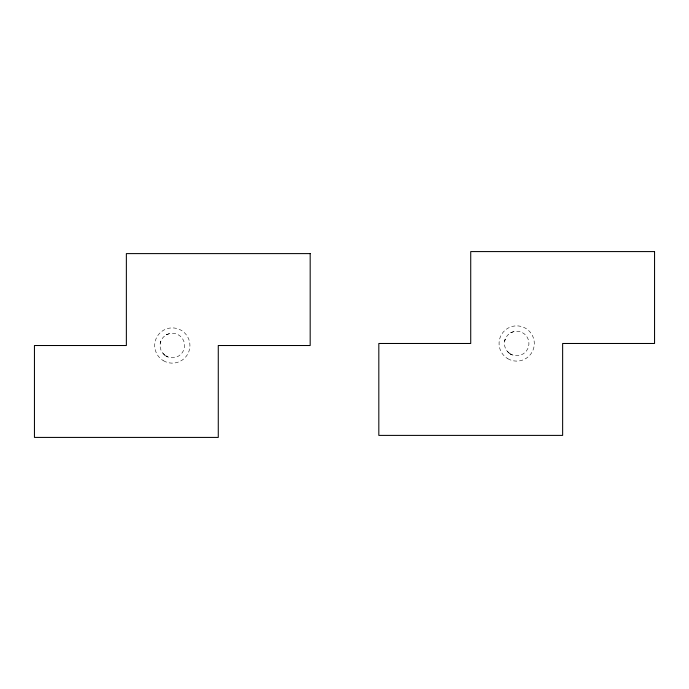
<?xml version="1.0" encoding="UTF-8"?>
<svg xmlns="http://www.w3.org/2000/svg" width="689" height="689" viewBox="0 0 689 689"><rect width="100%" height="100%" fill="white"/><g stroke="black" fill="none" stroke-linecap="round" stroke-linejoin="round"><path stroke-width="0.52" stroke-dasharray="3.44 2.58" d="M160.373 342.777L160.279 343.217L160.813 341.296L160.658 341.727M504.736 340.754L504.649 341.193L505.175 339.272L505.028 339.703M166.816 334.561L166.411 334.776L169.709 333.536L169.27 333.64M511.178 332.537L510.782 332.744L514.072 331.512L513.632 331.616M511.755 354.706L512.177 354.878L510.385 354L510.782 354.224M167.393 356.73L167.806 356.911L166.023 356.024L166.411 356.256M509.119 353.13L509.481 353.405L506.958 350.942L507.242 351.295M164.757 355.154L165.11 355.429L162.595 352.975L162.871 353.328M507.845 358.728A17.613 17.613 0 0 0 534.302 343.527A17.613 17.613 0 0 0 507.905 328.214A17.613 17.613 0 0 0 507.845 358.728M509.903 353.698A12.256 12.256 0 0 0 528.911 344.259A12.256 12.256 0 0 0 511.238 332.511A12.256 12.256 0 0 0 509.903 353.698M163.474 360.752A17.613 17.613 0 0 0 189.931 345.551A17.613 17.613 0 0 0 163.543 330.238A17.613 17.613 0 0 0 163.474 360.752M165.532 355.722A12.256 12.256 0 0 0 184.549 346.283A12.256 12.256 0 0 0 166.867 334.535A12.256 12.256 0 0 0 165.532 355.722"/><path stroke-width="1.03" d="M654.55 251.58L470.725 251.58L470.725 343.484L378.821 343.484L378.821 435.396L562.637 435.396L562.637 343.484L654.55 343.484L654.55 251.58M310.179 253.604L126.363 253.604L126.363 345.516L34.45 345.516L34.45 437.42L218.275 437.42L218.275 345.516L310.179 345.516L310.179 253.604"/></g></svg>
